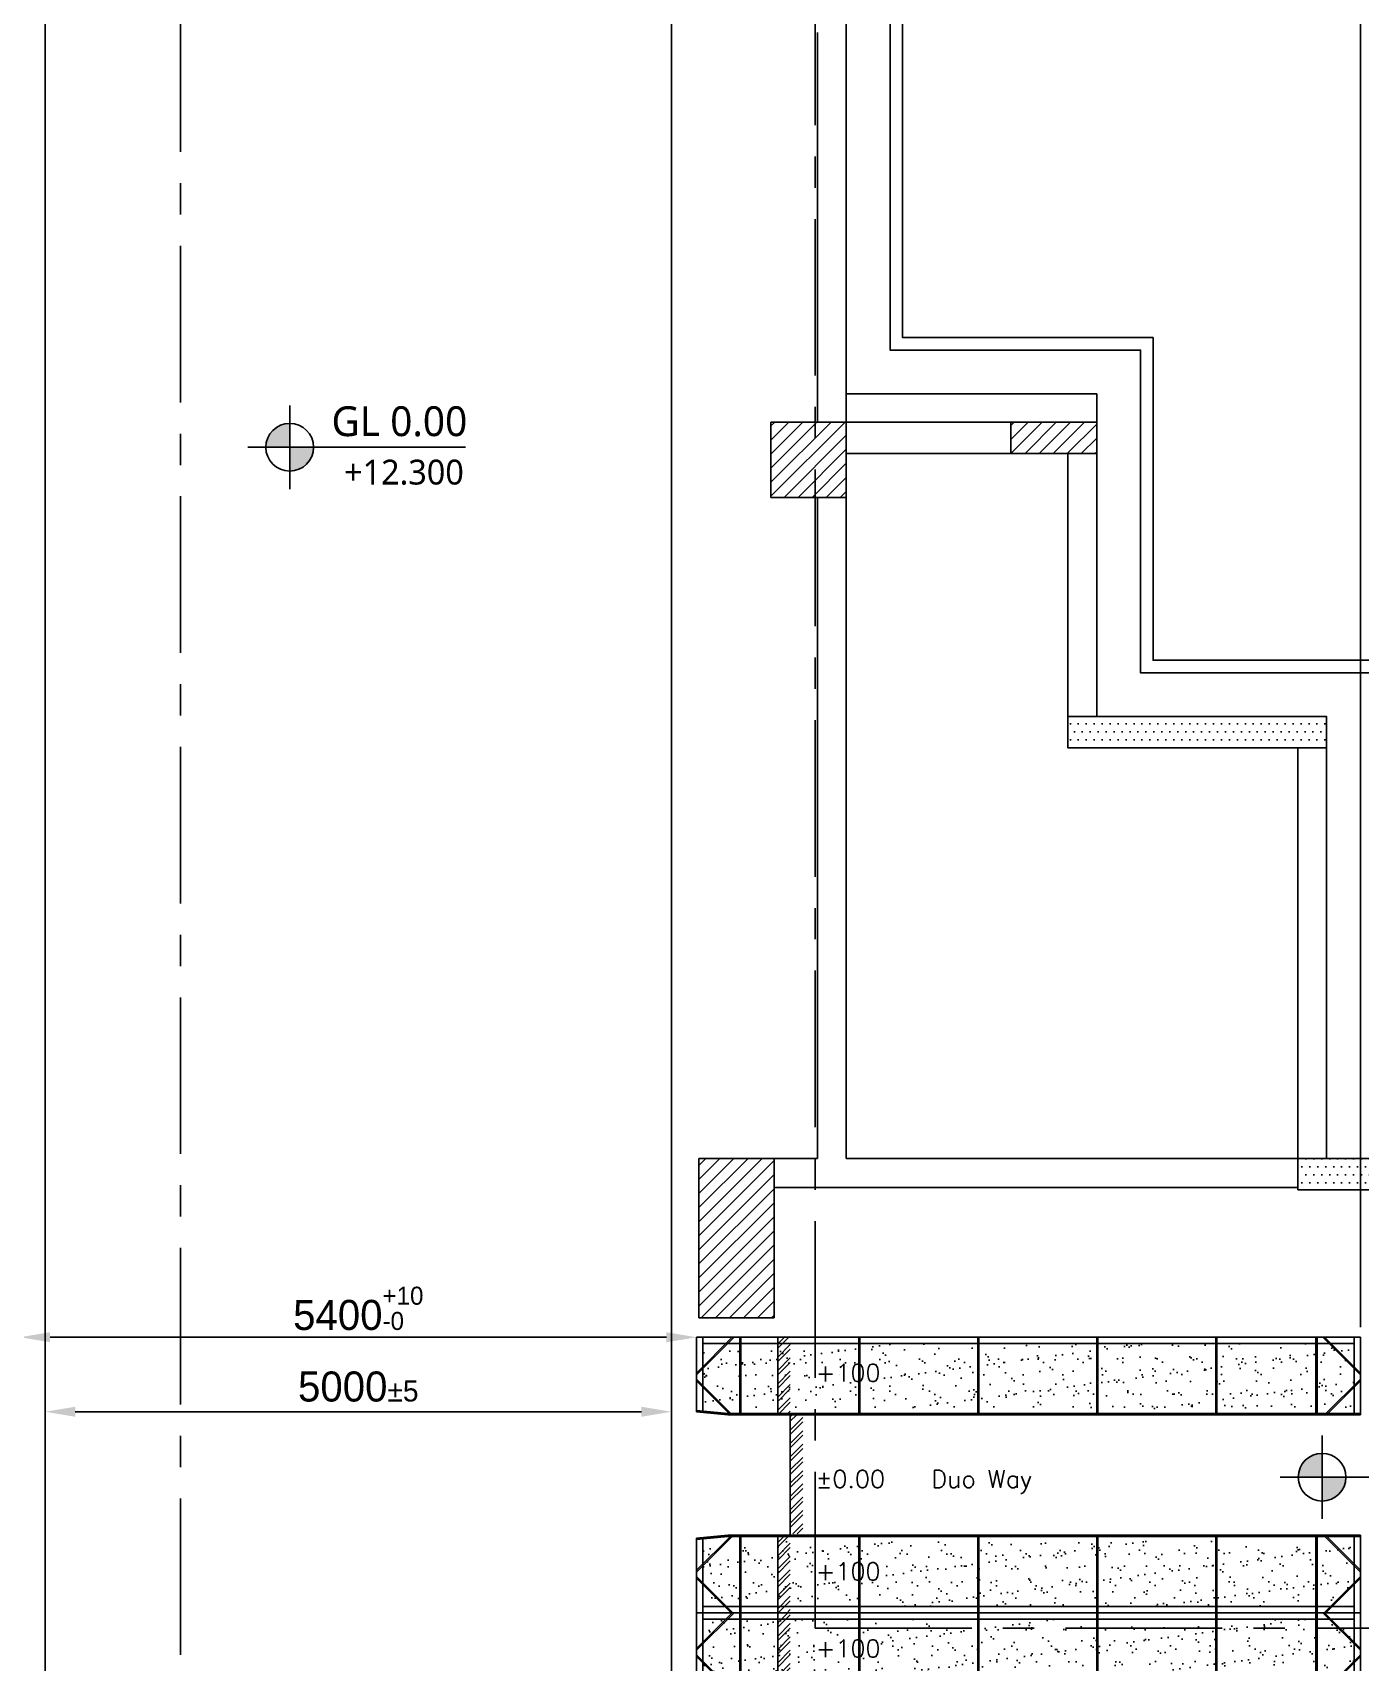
# Model space of a CAD drawing. Header units: millimetres. Extents: x -5 to 1510635, y -6 to 71285.
# Drawn here: x 664306 to 674906, y 16111 to 29122 of the extents above; entities that cross this region are included whole.
import ezdxf

# ---------------------------------------------------------------- set-up
doc = ezdxf.new("R2010")
doc.units = ezdxf.units.MM
doc.header["$LTSCALE"] = 1000
for name, pattern in [('CENTER', [2, 1.25, -0.25, 0.25, -0.25]), ('DASHEDX2', [1.5, 1, -0.5]), ('HIDDEN', [0.375, 0.25, -0.125]), ('S-BM-2ND$0$HIDDEN', [9.525, 6.35, -3.175])]:
    doc.linetypes.add(name, pattern=pattern)
for name, color, linetype in [('1', 1, 'CENTER'), ('2', 42, 'Continuous'), ('4', 4, 'DASHEDX2'), ('A-SYM', 6, 'Continuous'), ('MP-1', 1, 'CENTER'), ('MP-4', 4, 'HIDDEN'), ('MP-7', 7, 'Continuous'), ('MP-8', 8, 'Continuous'), ('S-BM-2ND$0$S-BEAM', 21, 'Continuous'), ('S-BM-2ND$0$S-BEAMS-1', 21, 'Continuous'), ('S-COL 2ND$0$S-COL-1', 31, 'Continuous'), ('S-COL 2ND$0$S-COL-HATCH', 11, 'Continuous'), ('S-COL 2ND$0$S-RCWALL-HACH', 21, 'Continuous'), ('S-TEXT-3', 31, 'Continuous')]:
    doc.layers.add(name, color=color, linetype=linetype)
doc.styles.add('ROMANS', font='ROMANS.shx')
doc.styles.add('맑은고딕', font='malgun.ttf', dxfattribs={"height": 800})
doc.dimstyles.new('MPS2', dxfattribs={"dimscale": 100, "dimtxt": 3, "dimasz": 3, "dimexe": 1, "dimexo": 1, "dimgap": 1, "dimtad": 1, "dimzin": 12, "dimdsep": 46, "dimtxsty": 'Standard', "dimcen": 1, "dimclrd": 1, "dimclre": 1, "dimclrt": 7, "dimazin": 2, "dimtfac": 1, "dimtmove": 0, "dimatfit": 3, "dimfxl": 1, "dimarcsym": 0})

# ---------------------------------------------------------------- blocks, each defined once
blk = doc.blocks.new('S-COL 2ND')
at = {"layer": 'S-COL 2ND$0$S-COL-HATCH'}
h = blk.add_hatch(dxfattribs=at)
h.set_pattern_fill('ANSI31', color=256, scale=25)
h.set_pattern_definition([(45, (14235, 11880), (-56.1266008, 56.1266008), [])])
h.paths.add_polyline_path([(4021136, -144939), (4021736, -144939), (4021736, -144339), (4021136, -144339)])
h = blk.add_hatch(dxfattribs=at)
h.set_pattern_fill('ANSI31', color=256, scale=25)
h.paths.add_polyline_path([(4023051, -144339), (4023051, -144589), (4023736, -144589), (4023736, -144339)])
h = blk.add_hatch(dxfattribs=at)
h.set_pattern_fill('ANSI31', color=256, scale=25)
h.set_pattern_definition([(45, (13660, 5415.35), (-56.1266008, 56.1266008), [])])
h.paths.add_polyline_path([(4020561, -151489), (4021161, -151489), (4021161, -150218), (4020561, -150218)])
at = {"layer": 'S-COL 2ND$0$S-RCWALL-HACH'}
h = blk.add_hatch(dxfattribs=at)
h.set_pattern_fill('DOTS', color=256, scale=40)
h.set_pattern_definition([(0, (-1.51, -2305.376), (31.75, 63.5), [0, -63.5])])
h.paths.add_polyline_path([(4023510, -146690), (4025568, -146690), (4025568, -146940), (4023510, -146940)])
h = blk.add_hatch(dxfattribs=at)
h.set_pattern_fill('DOTS', color=256, scale=40)
h.set_pattern_definition([(0, (5, 0.353), (31.75, 63.5), [0, -63.5])])
h.paths.add_polyline_path([(4027866, -150218), (4025338, -150218), (4025338, -150468), (4027866, -150478)])
at = {"layer": 'S-COL 2ND$0$S-COL-1'}
for p, q in [((4023737, -144339, 0), (4023051, -144339, 0)), ((4023051, -144589, 0), (4023051, -144339, 0)), ((4023051, -144339, 0), (4023051, -144589, 0)), ((4025341, -150218, 0), (4027866, -150218, 0)), ((4025341, -150218, 0), (4025341, -150468, 0)), ((4027866, -150468, 0), (4025341, -150468, 0))]:
    blk.add_line(p, q, dxfattribs=at)
at = {"layer": 'S-COL 2ND$0$S-COL-1', "elevation": 0}
for points in [[(4021136, -144939), (4021736, -144939), (4021736, -144339), (4021136, -144339)], [(4023051, -144339), (4023736, -144339), (4023736, -144589), (4023051, -144589)], [(4023506, -146690), (4025571, -146690), (4025571, -146940), (4023506, -146940)], [(4020561, -151489), (4021161, -151489), (4021161, -150218), (4020561, -150218)]]:
    blk.add_lwpolyline(points, close=True, dxfattribs=at)
blk = doc.blocks.new('*X44')
at = {"color": 0}
for p, q in [((74239, 22160), (74255, 22176)), ((74239, 22125), (74290, 22176)), ((74239, 22054), (74339, 22154)), ((74239, 22019), (74339, 22119)), ((74239, 21948), (74339, 22048)), ((74239, 21913), (74339, 22013)), ((74239, 21842), (74339, 21942)), ((74239, 21807), (74339, 21907)), ((74239, 21736), (74339, 21836)), ((74239, 21701), (74339, 21801)), ((74239, 21630), (74339, 21730)), ((74239, 21595), (74339, 21695)), ((74239, 21524), (74339, 21624)), ((74239, 21489), (74339, 21589)), ((74239, 21418), (74339, 21518)), ((74239, 21383), (74339, 21483)), ((74239, 21312), (74339, 21412)), ((74239, 21277), (74339, 21377)), ((74259, 21226), (74339, 21306)), ((74295, 21226), (74339, 21271))]:
    blk.add_line(p, q, dxfattribs=at)
blk = doc.blocks.new('12323255444')
at = {"layer": '2'}
h = blk.add_hatch(dxfattribs=at)
h.set_pattern_fill('ANSI32', color=1, scale=200, style=0)
h.set_pattern_definition([(45, (1676.436, -48954.39), (-53.03301, 53.03301), []), (45, (1711.79, -48954.39), (-53.03301, 53.03301), [])])
h.paths.add_polyline_path([(749, 5), (649, 5), (649, -620), (749, -620)])
h = blk.add_hatch(dxfattribs=at)
h.set_pattern_fill('ANSI32', color=1, scale=200, style=0)
h.set_pattern_definition([(45, (1676.436, -50539.39), (-53.03301, 53.03301), []), (45, (1711.79, -50539.39), (-53.03301, 53.03301), [])])
h.paths.add_polyline_path([(749, -1580), (649, -1580), (649, -2205), (749, -2205)])
at = {"layer": 'MP-1', "linetype": 'ByBlock'}
h = blk.add_hatch(dxfattribs=at)
h.set_pattern_fill('AR-SAND', color=256, scale=4, style=0)
h.paths.add_polyline_path([(50, -50), (50, -236), (236, -50)], flags=17)
h = blk.add_hatch(dxfattribs=at)
h.set_pattern_fill('AR-SAND', color=256, scale=4, style=0)
h.paths.add_polyline_path([(345, -50), (250, -50), (50, -250), (50, -385), (221, -556), (345, -562)])
h.paths.add_polyline_path([(50, -399), (50, -547), (206, -555)], flags=16)
h = blk.add_hatch(dxfattribs=at)
h.set_pattern_fill('AR-SAND', color=256, scale=4, style=0)
h.paths.add_polyline_path([(355, -50), (355, -563), (501, -570), (649, -570), (649, -50)])
h = blk.add_hatch(dxfattribs=at)
h.set_pattern_fill('AR-SAND', color=256, scale=4, style=0)
h.paths.add_polyline_path([(1295, -50), (649, -50), (649, -570), (1295, -570)])
h = blk.add_hatch(dxfattribs=at)
h.set_pattern_fill('AR-SAND', color=256, scale=4, style=0)
h.paths.add_polyline_path([(2245, -50), (1305, -50), (1305, -570), (2245, -570)])
h = blk.add_hatch(dxfattribs=at)
h.set_pattern_fill('AR-SAND', color=256, scale=4, style=0)
h.paths.add_polyline_path([(3195, -50), (2255, -50), (2255, -570), (3195, -570)])
h = blk.add_hatch(dxfattribs=at)
h.set_pattern_fill('AR-SAND', color=256, scale=4, style=0)
h.paths.add_polyline_path([(4145, -50), (3205, -50), (3205, -570), (4145, -570)])
h = blk.add_hatch(dxfattribs=at)
h.set_pattern_fill('AR-SAND', color=256, scale=4, style=0)
h.paths.add_polyline_path([(4945, -50), (4155, -50), (4155, -570), (4945, -570)])
h = blk.add_hatch(dxfattribs=at)
h.set_pattern_fill('AR-SAND', color=256, scale=4, style=0)
h.paths.add_polyline_path([(5250, -250), (5050, -50), (4955, -50), (4955, -570), (5065, -570), (5250, -385)])
h = blk.add_hatch(dxfattribs=at)
h.set_pattern_fill('AR-SAND', color=256, scale=4, style=0)
h.paths.add_polyline_path([(5250, -50), (5064, -50), (5250, -236)])
h = blk.add_hatch(dxfattribs=at)
h.set_pattern_fill('AR-SAND', color=256, scale=4, style=0)
h.paths.add_polyline_path([(5079, -570), (5250, -570), (5250, -399)])
h = blk.add_hatch(dxfattribs=at)
h.set_pattern_fill('AR-SAND', color=256, scale=4, style=0)
h.paths.add_polyline_path([(345, -1638), (231, -1643), (50, -1825), (50, -1960), (240, -2150), (345, -2150)])
h = blk.add_hatch(dxfattribs=at)
h.set_pattern_fill('AR-SAND', color=256, scale=4, style=0)
h.paths.add_polyline_path([(50, -1811), (217, -1644), (50, -1653)], flags=17)
h = blk.add_hatch(dxfattribs=at)
h.set_pattern_fill('AR-SAND', color=256, scale=4, style=0)
h.paths.add_polyline_path([(355, -1637), (355, -2150), (649, -2150), (649, -1630), (501, -1630)])
h = blk.add_hatch(dxfattribs=at)
h.set_pattern_fill('AR-SAND', color=256, scale=4, style=0)
h.paths.add_polyline_path([(1295, -1630), (649, -1630), (649, -2150), (1295, -2150)])
h = blk.add_hatch(dxfattribs=at)
h.set_pattern_fill('AR-SAND', color=256, scale=4, style=0)
h.paths.add_polyline_path([(2245, -1630), (1305, -1630), (1305, -2150), (2245, -2150)])
h = blk.add_hatch(dxfattribs=at)
h.set_pattern_fill('AR-SAND', color=256, scale=4, style=0)
h.paths.add_polyline_path([(3195, -1630), (2255, -1630), (2255, -2150), (3195, -2150)])
h = blk.add_hatch(dxfattribs=at)
h.set_pattern_fill('AR-SAND', color=256, scale=4, style=0)
h.paths.add_polyline_path([(4145, -1630), (3205, -1630), (3205, -2150), (4145, -2150)])
h = blk.add_hatch(dxfattribs=at)
h.set_pattern_fill('AR-SAND', color=256, scale=4, style=0)
h.paths.add_polyline_path([(4945, -1630), (4155, -1630), (4155, -2150), (4945, -2150)])
h = blk.add_hatch(dxfattribs=at)
h.set_pattern_fill('AR-SAND', color=256, scale=4, style=0)
h.paths.add_polyline_path([(5250, -1825), (5055, -1630), (4955, -1630), (4955, -2150), (5060, -2150), (5250, -1960)])
h = blk.add_hatch(dxfattribs=at)
h.set_pattern_fill('AR-SAND', color=256, scale=4, style=0)
h.paths.add_polyline_path([(5250, -1630), (5069, -1630), (5250, -1811)])
h = blk.add_hatch(dxfattribs=at)
h.set_pattern_fill('AR-SAND', color=256, scale=4, style=0)
h.paths.add_polyline_path([(50, -1974), (50, -2150), (226, -2150)])
at = {"layer": '2'}
for p, q in [((5300, 0), (0, 0)), ((0, 0), (0, -595)), ((50, 0), (50, -590)), ((649, 0), (649, -620)), ((5250, 0), (5250, -610)), ((5300, 0), (5300, -620)), ((5250, -50), (50, -50)), ((250, -610), (0, -585)), ((250, -620), (0, -595)), ((5300, -610), (250, -610)), ((5300, -620), (250, -620)), ((749, -620), (749, -1580)), ((250, -1580), (0, -1605)), ((250, -1590), (0, -1615)), ((0, -1605), (0, -2200)), ((50, -1610), (50, -2200)), ((5300, -1580), (250, -1580)), ((5300, -1590), (250, -1590)), ((649, -1580), (649, -2200)), ((5250, -1590), (5250, -2200)), ((5300, -1580), (5300, -2200)), ((0, -2200), (5300, -2200)), ((50, -2150), (5250, -2150))]:
    blk.add_line(p, q, dxfattribs=at)
at = {"layer": '4'}
for p, q in [((300, 0), (0, -300)), ((0, -286), (286, 0)), ((345, -610), (345, 0)), ((355, -610), (355, 0)), ((1305, 0), (1305, -610)), ((2255, 0), (2255, -610)), ((3205, 0), (3205, -610)), ((4155, 0), (4155, -610)), ((4945, -610), (4945, 0)), ((4955, -610), (4955, 0)), ((5000, 0), (5300, -300)), ((5300, -286), (5014, 0)), ((5300, -620), (5300, 0)), ((1295, 0), (1295, -610)), ((2245, 0), (2245, -610)), ((3195, 0), (3195, -610)), ((4145, 0), (4145, -610)), ((0, -335), (275, -610)), ((261, -610), (0, -349)), ((5300, -335), (5025, -610)), ((5039, -610), (5300, -349)), ((0, -1875), (285, -1590)), ((271, -1590), (0, -1861)), ((345, -1590), (345, -2200)), ((355, -1590), (355, -2200)), ((1295, -1590), (1295, -2200)), ((1305, -1590), (1305, -2200)), ((2245, -1590), (2245, -2200)), ((2255, -1590), (2255, -2200)), ((3195, -1590), (3195, -2200)), ((3205, -1590), (3205, -2200)), ((4145, -1590), (4145, -2200)), ((4155, -1590), (4155, -2200)), ((4945, -1590), (4945, -2200)), ((4955, -1590), (4955, -2200)), ((5300, -1875), (5016, -1591)), ((5031, -1592), (5300, -1861)), ((5300, -1580), (5300, -2200)), ((290, -2200), (0, -1910)), ((0, -1924), (276, -2200)), ((5010, -2200), (5300, -1910)), ((5300, -1924), (5024, -2200))]:
    blk.add_line(p, q, dxfattribs=at)
at = {"layer": '2', "color": 1}
blk.add_blockref('*X44', (-73490, -22796), dxfattribs=at)
at = {"style": 'ROMANS'}
for s, p in [('+100', (953, -355)), ('%%P0.00', (953, -1202)), ('Duo Way', (1875, -1202)), ('+100', (953, -1940))]:
    blk.add_text(s, height=140, dxfattribs=at).set_placement(p)
blk = doc.blocks.new('1223333333')
at = {"layer": 'A-SYM'}
h = blk.add_hatch(color=256, dxfattribs=at)
h.paths.add_polyline_path([(-984, 0), (-984, 96, 0.414214), (-1080, 0)])
h.paths.add_polyline_path([(-888, 0), (-984, 0), (-984, -96, 0.414214)])
blk.add_line((-984, 168), (-984, -168), dxfattribs=at)
blk.add_lwpolyline([(-1152, 0), (-297.6, 0), (-276.9, 0)], dxfattribs=at)
blk.add_circle((-984, 0), 96, dxfattribs=at)
blk = doc.blocks.new('*D308')
at = {"layer": 'DEFPOINTS', "color": 0, "linetype": 'ByBlock', "transparency": 16777216}
for p in [(674906, 38841), (669606, 37168, 0), (674906, 18707)]:
    blk.add_point(p, dxfattribs=at)
at = {"layer": 'S-TEXT-3', "color": 1, "linetype": 'ByBlock', "lineweight": -2, "transparency": 16777216}
for p, q in [((669606, 37248), (669606, 38921)), ((674906, 18787), (674906, 38921)), ((669846, 38841), (674666, 38841))]:
    blk.add_line(p, q, dxfattribs=at)
at = {"layer": 'S-TEXT-3', "color": 1, "linetype": 'ByBlock', "transparency": 16777216}
for points in [[(669846, 38881), (669846, 38801), (669606, 38841)], [(674666, 38881), (674666, 38801), (674906, 38841)]]:
    blk.add_solid(points, dxfattribs=at)
at = {"layer": 'S-TEXT-3', "color": 7, "linetype": 'ByBlock', "transparency": 16777216, "insert": (672256, 39041), "char_height": 240, "attachment_point": 5}
blk.add_mtext('5300', dxfattribs=at)
blk = doc.blocks.new('*D309')
at = {"layer": 'DEFPOINTS', "color": 0, "linetype": 'ByBlock', "transparency": 16777216}
for p in [(677381, 38841), (677381, 20583), (674906, 18707)]:
    blk.add_point(p, dxfattribs=at)
at = {"layer": 'S-TEXT-3', "color": 1, "linetype": 'ByBlock', "lineweight": -2, "transparency": 16777216}
for p, q in [((674906, 18787), (674906, 38921)), ((677381, 20663), (677381, 38921)), ((675146, 38841), (677141, 38841))]:
    blk.add_line(p, q, dxfattribs=at)
at = {"layer": 'S-TEXT-3', "color": 1, "linetype": 'ByBlock', "transparency": 16777216}
for points in [[(675146, 38881), (675146, 38801), (674906, 38841)], [(677141, 38881), (677141, 38801), (677381, 38841)]]:
    blk.add_solid(points, dxfattribs=at)
at = {"layer": 'S-TEXT-3', "color": 7, "linetype": 'ByBlock', "transparency": 16777216, "insert": (676143, 39041), "char_height": 240, "attachment_point": 5}
blk.add_mtext('2475', dxfattribs=at)
blk = doc.blocks.new('*D315')
at = {"layer": 'DEFPOINTS', "color": 0, "linetype": 'ByBlock', "transparency": 16777216}
for p in [(677381, 39553), (646991, 32912, 0), (677381, 20583, 0)]:
    blk.add_point(p, dxfattribs=at)
at = {"layer": 'S-TEXT-3', "color": 1, "linetype": 'ByBlock', "lineweight": -2, "transparency": 16777216}
for p, q in [((646991, 32992), (646991, 39633)), ((677381, 20663), (677381, 39633)), ((647231, 39553), (677141, 39553))]:
    blk.add_line(p, q, dxfattribs=at)
at = {"layer": 'S-TEXT-3', "color": 1, "linetype": 'ByBlock', "transparency": 16777216}
for points in [[(647231, 39593), (647231, 39513), (646991, 39553)], [(677141, 39593), (677141, 39513), (677381, 39553)]]:
    blk.add_solid(points, dxfattribs=at)
at = {"layer": 'S-TEXT-3', "color": 7, "linetype": 'ByBlock', "transparency": 16777216, "insert": (662186, 39753), "char_height": 240, "attachment_point": 5}
blk.add_mtext('30390', dxfattribs=at)
blk = doc.blocks.new('*D303')
at = {"layer": 'DEFPOINTS', "color": 0, "linetype": 'ByBlock', "transparency": 16777216}
for p in [(664406, 18112, 0), (669406, 18112, 0), (669406, 18112)]:
    blk.add_point(p, dxfattribs=at)
at = {"layer": 'MP-8', "color": 1, "linetype": 'ByBlock', "lineweight": -2, "transparency": 16777216}
blk.add_line((664646, 18112), (669166, 18112), dxfattribs=at)
at = {"layer": 'MP-8', "color": 1, "linetype": 'ByBlock', "transparency": 16777216}
for points in [[(664646, 18152), (664646, 18072), (664406, 18112)], [(669166, 18152), (669166, 18072), (669406, 18112)]]:
    blk.add_solid(points, dxfattribs=at)
at = {"layer": 'MP-8', "color": 7, "linetype": 'ByBlock', "transparency": 16777216, "insert": (666906, 18312), "char_height": 240, "attachment_point": 5}
blk.add_mtext('5000{\\H168.000000;±5}', dxfattribs=at)
blk = doc.blocks.new('*D304')
at = {"layer": 'DEFPOINTS', "color": 0, "linetype": 'ByBlock', "transparency": 16777216}
for p in [(664206, 18707, 0), (664206, 18707), (669606, 18707, 0)]:
    blk.add_point(p, dxfattribs=at)
at = {"layer": 'MP-8', "color": 1, "linetype": 'ByBlock', "lineweight": -2, "transparency": 16777216}
blk.add_line((669366, 18707), (664446, 18707), dxfattribs=at)
at = {"layer": 'MP-8', "color": 1, "linetype": 'ByBlock', "transparency": 16777216}
for points in [[(664446, 18747), (664446, 18667), (664206, 18707)], [(669366, 18747), (669366, 18667), (669606, 18707)]]:
    blk.add_solid(points, dxfattribs=at)
at = {"layer": 'MP-8', "color": 7, "linetype": 'ByBlock', "transparency": 16777216, "insert": (666906, 18936), "char_height": 240, "attachment_point": 5}
blk.add_mtext('5400{\\H144.000000;\\S+10^ -0;}', dxfattribs=at)

msp = doc.modelspace()

# ---------------------------------------------------------------- linework, layer by layer
at = {"layer": '1'}
for p, q in [((665485.865, 41420.274, 0), (665485.865, 10387.453, 0)), ((670552.613, 16383.615, 0), (670552.613, 34967.724, 0)), ((670552.613, 16383.615, 0), (680146.812, 16383.615, 0))]:
    msp.add_line(p, q, dxfattribs=at)
at = {"layer": 'MP-8'}
for p, q in [((664405.865, 33717.724, 0), (664405.865, 13762.358, 0)), ((669405.865, 33717.724, 0), (669405.865, 13762.358, 0))]:
    msp.add_line(p, q, dxfattribs=at)
at = {"layer": 'S-BM-2ND$0$S-BEAM', "linetype": 'S-BM-2ND$0$HIDDEN'}
for p, q in [((670570.865, 29122.423, 0), (670570.865, 26012.423, 0)), ((670800.865, 26012.423, 0), (672116.019, 26012.423, 0)), ((670800.865, 25762.423, 0), (672116.019, 25762.423, 0)), ((672570.865, 25762.423, 0), (672570.865, 23661.072, 0)), ((670570.865, 25412.423, 0), (670570.865, 20132.777, 0)), ((670800.865, 25412.423, 0), (670800.865, 20132.777, 0)), ((674405.865, 23411.072, 0), (674405.865, 20132.777, 0)), ((670570.865, 20132.777, 0), (669979.307, 20132.777, 0)), ((674405.865, 20132.777, 0), (670800.865, 20132.777, 0)), ((674405.865, 19902.777, 0), (670225.865, 19902.777, 0))]:
    msp.add_line(p, q, dxfattribs=at)
at = {"layer": 'S-BM-2ND$0$S-BEAM'}
msp.add_line((674635.618, 23411.072, 0), (674635.618, 20132.777, 0), dxfattribs=at)
at = {"layer": 'S-BM-2ND$0$S-BEAMS-1'}
for p, q in [((670800.865, 32312.423, 0), (670800.865, 28897.423, 0)), ((670800.865, 28897.423, 0), (670800.865, 26012.423, 0)), ((670800.865, 26237.423, 0), (672801.358, 26237.423, 0)), ((672801.358, 26237.423, 0), (672801.358, 23661.072, 0))]:
    msp.add_line(p, q, dxfattribs=at)
at = {"layer": 'S-BM-2ND$0$S-BEAMS-1', "elevation": 0}
for points in [[(647441.023, 32912.423), (646991.023, 32912.423), (646991.023, 26487.423), (647556.331, 26487.423), (647556.331, 21647.744), (647806.023, 21647.744), (647806.023, 19467.367), (648551.147, 19467.367), (648551.147, 13082.423), (677380.772, 13082.423), (677380.772, 20582.777), (675085.618, 20582.777), (675085.618, 24111.072), (673251.358, 24111.072), (673251.358, 26687.423), (671250.865, 26687.423), (671250.865, 33362.423), (670430.865, 33362.423)], [(647441.023, 32812.423), (647091.023, 32812.423), (647091.023, 26587.423), (647656.331, 26587.423), (647656.331, 21747.744), (647906.023, 21747.744), (647906.023, 19567.367), (648651.147, 19567.367), (648651.147, 13182.423), (677280.772, 13182.423), (677280.772, 20482.777), (674985.618, 20482.777), (674985.618, 24011.072), (673151.358, 24011.072), (673151.358, 26587.423), (671150.865, 26587.423), (671150.865, 33262.423), (670430.865, 33262.423)]]:
    msp.add_lwpolyline(points, dxfattribs=at)

# ---------------------------------------------------------------- block references
msp.add_blockref('S-COL 2ND', (-3350935.48, 170351.223, 0))
at = {"layer": 'MP-4', "linetype": 'ByBlock', "xscale": 1.984499999962281, "yscale": 1.984499999962281, "zscale": 1.984499999962281}
for p in [(668311.203, 25811.805, 0), (676552.572, 17589.482, 0)]:
    msp.add_blockref('1223333333', p, dxfattribs=at)
at = {"layer": 'MP-7', "linetype": 'ByBlock'}
for p in [(669605.865, 18707.36, 0), (669605.865, 16507.36, 0)]:
    msp.add_blockref('12323255444', p, dxfattribs=at)

# ---------------------------------------------------------------- texts
at = {"layer": 'A-SYM', "style": '맑은고딕'}
msp.add_text('GL 0.00', height=238.14, dxfattribs=at).set_placement((666691.851, 25900.872, 0))
at = {"layer": 'A-SYM', "color": 2, "style": '맑은고딕'}
msp.add_text('+12.300', height=198.45, dxfattribs=at).set_placement((666792.38, 25514.436, 0))

# ---------------------------------------------------------------- dimensions: what is measured, and where the dimension line sits
at = {"layer": 'MP-8', "linetype": 'ByBlock'}
for base, p1, p2, override, picture, middle in [((664205.867, 18707.36), (669605.865, 18707.36, 0), (664205.867, 18707.36, 0), {"dimscale": 80, "dimtol": 1, "dimtp": 10, "dimtm": 1e-09, "dimtfac": 0.6}, '*D304', (666905.866, 18936.16)), ((669405.865, 18112.36), (664405.865, 18112.36, 0), (669405.865, 18112.36, 0), {"dimscale": 80, "dimtol": 1, "dimtp": 5, "dimtm": 5, "dimtfac": 0.7}, '*D303', (666905.865, 18312.36))]:
    dim = msp.add_linear_dim(base=base, p1=p1, p2=p2, dimstyle='MPS2', override=override, dxfattribs=at)
    dim.commit()
    dim.dimension.update_dxf_attribs({"geometry": picture, "text_midpoint": middle})
at = {"layer": 'S-TEXT-3', "linetype": 'ByBlock'}
for base, p1, p2, picture, middle in [((677380.772, 39553.493), (646991.023, 32912.423, 0), (677380.772, 20582.777, 0), '*D315', (662185.897, 39753.493)), ((674905.865, 38841.113), (669605.865, 37167.724, 0), (674905.865, 18707.36), '*D308', (672255.865, 39041.113)), ((677380.772, 38841.113), (674905.865, 18707.36), (677380.772, 20582.777), '*D309', (676143.318, 39041.113))]:
    dim = msp.add_linear_dim(base=base, p1=p1, p2=p2, dimstyle='MPS2', override={"dimscale": 80, "dimdec": 0, "dimtmove": 1}, dxfattribs=at)
    dim.commit()
    dim.dimension.update_dxf_attribs({"geometry": picture, "text_midpoint": middle})

doc.saveas('drawing.dxf')
